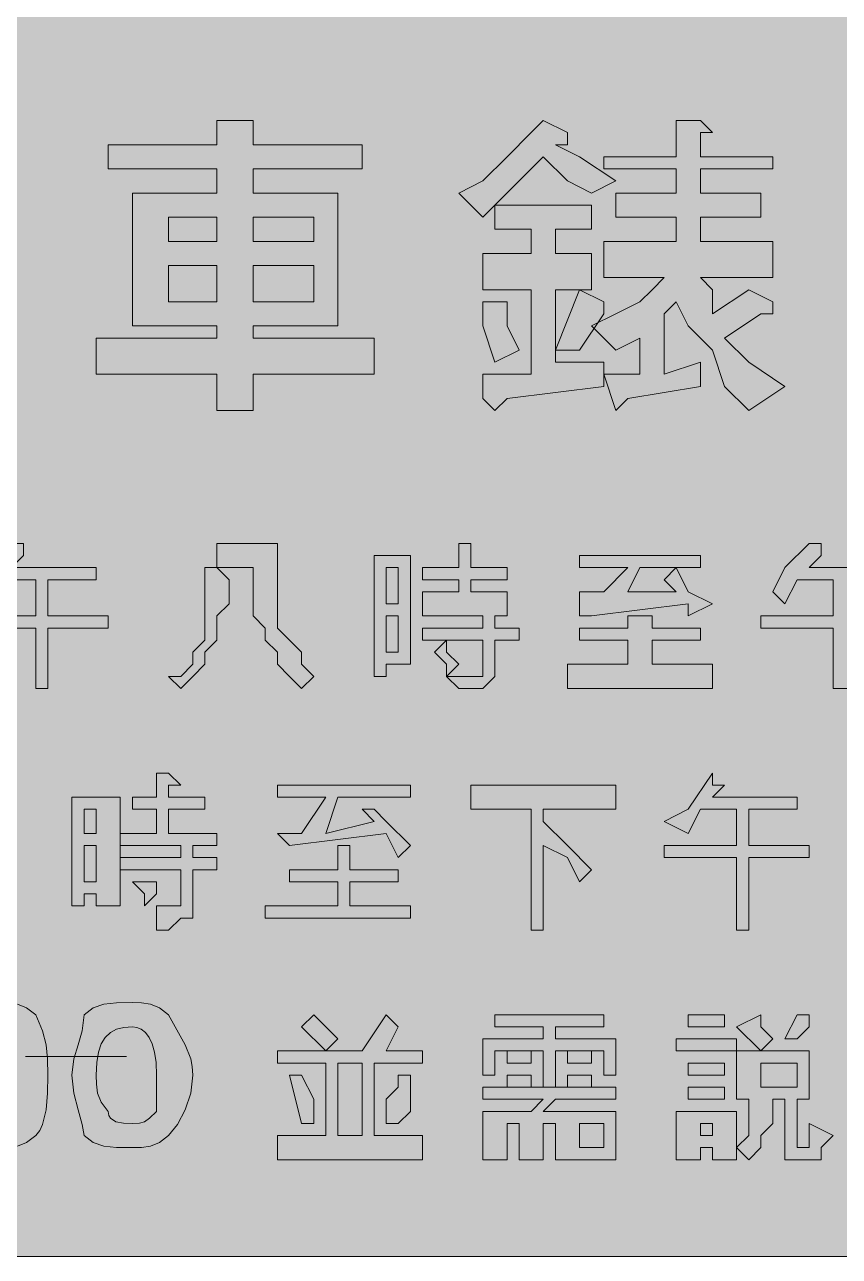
# Model space of a CAD drawing. Header units: metres. Extents: x 10 to 558, y 11 to 258.
# Drawn here: x 321.8 to 402.8, y 11 to 133.4 of the extents above; entities that cross this region are included whole.
import ezdxf

# ---------------------------------------------------------------- set-up
doc = ezdxf.new("R2010")
doc.units = ezdxf.units.M
for name, color, linetype, true_color in [('FILL_FIREBRICK_C36B00', 7, 'Continuous', 0xc36b00), ('FILL_WHITE_FFFFFF', 7, 'Continuous', 0xffffff), ('STROKE_WHITE_FFFFFF', 7, 'Continuous', 0xffffff)]:
    doc.layers.add(name, color=color, linetype=linetype, true_color=true_color)

msp = doc.modelspace()

# ---------------------------------------------------------------- hatches: boundary and pattern name
at = {"layer": 'FILL_FIREBRICK_C36B00', "true_color": 0xc36b00}
h = msp.add_hatch(color=7, dxfattribs=at)
h.dxf.hatch_style = 1
h.paths.add_polyline_path([(552.54, 258.22), (553.8, 258.09), (554.83, 257.73), (555.75, 257.04), (557.14, 255.43), (557.56, 254.72), (557.85, 254.04), (558.11, 252.65), (558.15, 251.04), (558.15, 18.24), (558.15, 14.64), (557.75, 14.59), (557.44, 14.43), (556.95, 13.89), (556.46, 13.12), (555.75, 12.24), (554.83, 11.55), (553.8, 11.19), (552.54, 11.06), (550.95, 11.04), (16.95, 11.04), (13.35, 11.04), (12.6, 11.64), (11.83, 12.05), (10.95, 12.24), (10.26, 13.85), (9.9, 15.24), (9.77, 16.63), (9.75, 18.24), (9.75, 251.04), (9.75, 254.64), (10.35, 255.39), (10.76, 256.16), (10.95, 257.04), (11.83, 257.23), (12.6, 257.64), (13.35, 258.24), (16.95, 258.24), (550.95, 258.24), (552.54, 258.22)])
at = {"layer": 'FILL_WHITE_FFFFFF', "true_color": 0xffffff}
h = msp.add_hatch(color=7, dxfattribs=at)
h.dxf.hatch_style = 1
h.paths.add_polyline_path([(344.55, 121.44), (355.35, 121.44), (355.35, 119.04), (344.55, 119.04), (344.55, 116.64), (352.95, 116.64), (352.95, 103.44), (344.55, 103.44), (344.55, 102.24), (356.55, 102.24), (356.55, 98.64), (344.55, 98.64), (344.55, 95.04), (340.95, 95.04), (340.95, 98.64), (328.95, 98.64), (328.95, 102.24), (340.95, 102.24), (340.95, 103.44), (332.55, 103.44), (332.55, 116.64), (340.95, 116.64), (340.95, 119.04), (330.15, 119.04), (330.15, 121.44), (340.95, 121.44), (340.95, 123.84), (344.55, 123.84), (344.55, 122.64), (344.55, 121.44)])
h.paths.add_polyline_path([(340.95, 111.84), (340.95, 114.24), (336.15, 114.24), (336.15, 111.84), (340.95, 111.84)], flags=16)
h.paths.add_polyline_path([(336.15, 105.84), (340.95, 105.84), (340.95, 109.44), (336.15, 109.44), (336.15, 105.84)], flags=16)
h.paths.add_polyline_path([(344.55, 114.24), (344.55, 111.84), (350.55, 111.84), (350.55, 114.24), (344.55, 114.24)], flags=16)
h.paths.add_polyline_path([(350.55, 109.44), (344.55, 109.44), (344.55, 105.84), (350.55, 105.84), (350.55, 109.44)], flags=16)
h = msp.add_hatch(color=7, dxfattribs=at)
h.dxf.hatch_style = 1
h.paths.add_polyline_path([(367.35, 117.84), (369.75, 120.24), (372.15, 122.64), (373.35, 123.84), (375.75, 122.64), (375.75, 121.44), (374.55, 121.44), (376.95, 120.24), (380.55, 117.84), (378.15, 116.64), (375.75, 117.84), (373.35, 120.24), (370.95, 117.84), (368.55, 115.44), (367.35, 114.24), (364.95, 116.64), (367.35, 117.84)])
h = msp.add_hatch(color=7, dxfattribs=at)
h.dxf.hatch_style = 1
h.paths.add_polyline_path([(386.55, 120.24), (386.55, 123.84), (388.95, 123.84), (390.15, 122.64), (388.95, 122.64), (388.95, 120.24), (396.15, 120.24), (396.15, 119.04), (388.95, 119.04), (388.95, 116.64), (394.95, 116.64), (394.95, 114.24), (388.95, 114.24), (388.95, 111.84), (396.15, 111.84), (396.15, 108.24), (388.95, 108.24), (390.15, 107.04), (390.15, 104.64), (393.75, 107.04), (396.15, 105.84), (396.15, 104.64), (394.95, 104.64), (391.35, 102.24), (393.75, 99.84), (397.35, 97.44), (393.75, 95.04), (391.35, 97.44), (390.15, 101.04), (387.75, 103.44), (386.55, 105.84), (385.35, 104.64), (385.35, 98.64), (388.95, 99.84), (388.95, 97.44), (381.75, 96.24), (380.55, 95.04), (379.35, 98.64), (382.95, 98.64), (382.95, 102.24), (380.55, 101.04), (378.15, 103.44), (380.55, 104.64), (382.95, 105.84), (384.15, 107.04), (385.35, 108.24), (379.35, 108.24), (379.35, 111.84), (386.55, 111.84), (386.55, 114.24), (380.55, 114.24), (380.55, 116.64), (386.55, 116.64), (386.55, 119.04), (379.35, 119.04), (379.35, 120.24), (386.55, 120.24)])
h = msp.add_hatch(color=7, dxfattribs=at)
h.dxf.hatch_style = 1
h.paths.add_polyline_path([(374.55, 113.04), (374.55, 110.64), (378.15, 110.64), (378.15, 107.04), (374.55, 107.04), (374.55, 99.84), (379.35, 99.84), (379.35, 97.44), (369.75, 96.24), (368.55, 95.04), (367.35, 96.24), (367.35, 98.64), (372.15, 98.64), (372.15, 107.04), (367.35, 107.04), (367.35, 110.64), (372.15, 110.64), (372.15, 113.04), (368.55, 113.04), (368.55, 115.44), (378.15, 115.44), (378.15, 113.04), (374.55, 113.04)])
h = msp.add_hatch(color=7, dxfattribs=at)
h.dxf.hatch_style = 1
h.paths.add_polyline_path([(376.95, 107.04), (379.35, 105.84), (379.35, 104.64), (376.95, 101.04), (374.55, 101.04), (376.95, 107.04)])
h = msp.add_hatch(color=7, dxfattribs=at)
h.dxf.hatch_style = 1
h.paths.add_polyline_path([(369.75, 103.44), (370.95, 101.04), (368.55, 99.84), (367.35, 103.44), (367.35, 105.84), (369.75, 105.84), (369.75, 103.44)])
h = msp.add_hatch(color=7, dxfattribs=at)
h.dxf.hatch_style = 1
h.paths.add_polyline_path([(318.15, 79.44), (320.55, 81.84), (321.75, 81.84), (321.75, 80.64), (320.55, 79.44), (328.95, 79.44), (328.95, 78.24), (324.15, 78.24), (324.15, 74.64), (330.15, 74.64), (330.15, 73.44), (324.15, 73.44), (324.15, 67.44), (322.95, 67.44), (322.95, 73.44), (315.75, 73.44), (315.75, 74.64), (322.95, 74.64), (322.95, 78.24), (319.35, 78.24), (318.15, 75.84), (316.95, 77.04), (318.15, 79.44)])
h = msp.add_hatch(color=7, dxfattribs=at)
h.dxf.hatch_style = 1
h.paths.add_polyline_path([(346.95, 81.84), (346.95, 78.24), (346.95, 77.04), (346.95, 75.84), (346.95, 74.64), (346.95, 73.44), (348.15, 72.24), (349.35, 71.04), (349.35, 69.84), (350.55, 68.64), (349.35, 67.44), (348.15, 68.64), (346.95, 69.84), (346.95, 71.04), (345.75, 72.24), (345.75, 73.44), (344.55, 74.64), (344.55, 77.04), (344.55, 78.24), (344.55, 79.44), (340.95, 79.44), (340.95, 81.84), (346.95, 81.84)])
h = msp.add_hatch(color=7, dxfattribs=at)
h.dxf.hatch_style = 1
h.paths.add_polyline_path([(364.95, 78.24), (361.35, 78.24), (361.35, 79.44), (364.95, 79.44), (364.95, 81.84), (366.15, 81.84), (366.15, 79.44), (369.75, 79.44), (369.75, 78.24), (366.15, 78.24), (366.15, 77.04), (369.75, 77.04), (369.75, 74.64), (368.55, 74.64), (368.55, 73.44), (370.95, 73.44), (370.95, 72.24), (368.55, 72.24), (368.55, 68.64), (367.35, 67.44), (366.15, 67.44), (364.95, 67.44), (363.75, 68.64), (366.15, 68.64), (367.35, 68.64), (367.35, 69.84), (367.35, 72.24), (361.35, 72.24), (361.35, 73.44), (367.35, 73.44), (367.35, 74.64), (361.35, 74.64), (361.35, 77.04), (364.95, 77.04), (364.95, 78.24)])
h = msp.add_hatch(color=7, dxfattribs=at)
h.dxf.hatch_style = 1
h.paths.add_polyline_path([(397.35, 79.44), (399.75, 81.84), (400.95, 81.84), (400.95, 80.64), (399.75, 79.44), (409.35, 79.44), (409.35, 78.24), (404.55, 78.24), (404.55, 74.64), (409.35, 74.64), (409.35, 73.44), (404.55, 73.44), (404.55, 67.44), (402.15, 67.44), (402.15, 73.44), (394.95, 73.44), (394.95, 74.64), (402.15, 74.64), (402.15, 78.24), (398.55, 78.24), (397.35, 75.84), (396.15, 77.04), (397.35, 79.44)])
h = msp.add_hatch(color=7, dxfattribs=at)
h.dxf.hatch_style = 1
h.paths.add_polyline_path([(358.95, 69.84), (357.75, 69.84), (357.75, 68.64), (356.55, 68.64), (356.55, 69.84), (356.55, 80.64), (360.15, 80.64), (360.15, 69.84), (358.95, 69.84)])
h.paths.add_polyline_path([(357.75, 79.44), (357.75, 75.84), (358.95, 75.84), (358.95, 79.44), (357.75, 79.44)], flags=16)
h.paths.add_polyline_path([(358.95, 74.64), (357.75, 74.64), (357.75, 71.04), (358.95, 71.04), (358.95, 74.64)], flags=16)
h = msp.add_hatch(color=7, dxfattribs=at)
h.dxf.hatch_style = 1
h.paths.add_polyline_path([(390.15, 75.84), (387.75, 74.64), (387.75, 75.84), (378.15, 74.64), (376.95, 74.64), (376.95, 77.04), (379.35, 77.04), (381.75, 79.44), (376.95, 79.44), (376.95, 80.64), (388.95, 80.64), (388.95, 79.44), (386.55, 79.44), (387.75, 77.04), (390.15, 75.84)])
h.paths.add_polyline_path([(382.95, 79.44), (381.75, 77.04), (386.55, 77.04), (385.35, 78.24), (386.55, 79.44), (382.95, 79.44)], flags=16)
h = msp.add_hatch(color=7, dxfattribs=at)
h.dxf.hatch_style = 1
h.paths.add_polyline_path([(337.35, 68.64), (338.55, 69.84), (338.55, 71.04), (339.75, 72.24), (339.75, 74.64), (339.75, 75.84), (339.75, 77.04), (339.75, 79.44), (340.95, 79.44), (342.15, 78.24), (342.15, 75.84), (340.95, 74.64), (340.95, 73.44), (340.95, 72.24), (339.75, 71.04), (339.75, 69.84), (338.55, 68.64), (337.35, 67.44), (336.15, 68.64), (337.35, 68.64)])
h = msp.add_hatch(color=7, dxfattribs=at)
h.dxf.hatch_style = 1
h.paths.add_polyline_path([(375.75, 69.84), (381.75, 69.84), (381.75, 72.24), (376.95, 72.24), (376.95, 73.44), (381.75, 73.44), (381.75, 74.64), (384.15, 74.64), (384.15, 73.44), (388.95, 73.44), (388.95, 72.24), (384.15, 72.24), (384.15, 69.84), (390.15, 69.84), (390.15, 67.44), (375.75, 67.44), (375.75, 69.84)])
h = msp.add_hatch(color=7, dxfattribs=at)
h.dxf.hatch_style = 1
h.paths.add_polyline_path([(363.75, 71.04), (364.95, 69.84), (363.75, 68.64), (363.75, 69.84), (362.55, 71.04), (363.75, 72.24), (363.75, 71.04)])
h = msp.add_hatch(color=7, dxfattribs=at)
h.dxf.hatch_style = 1
h.paths.add_polyline_path([(334.95, 55.44), (332.55, 55.44), (332.55, 56.64), (334.95, 56.64), (334.95, 59.04), (336.15, 59.04), (337.35, 57.84), (336.15, 57.84), (336.15, 56.64), (339.75, 56.64), (339.75, 55.44), (336.15, 55.44), (336.15, 53.04), (340.95, 53.04), (340.95, 51.84), (338.55, 51.84), (338.55, 50.64), (340.95, 50.64), (340.95, 49.44), (338.55, 49.44), (338.55, 45.84), (338.55, 44.64), (337.35, 44.64), (336.15, 43.44), (334.95, 43.44), (334.95, 45.84), (336.15, 45.84), (337.35, 45.84), (337.35, 49.44), (331.35, 49.44), (331.35, 50.64), (337.35, 50.64), (337.35, 51.84), (331.35, 51.84), (331.35, 53.04), (334.95, 53.04), (334.95, 55.44)])
h = msp.add_hatch(color=7, dxfattribs=at)
h.dxf.hatch_style = 1
h.paths.add_polyline_path([(387.75, 55.44), (390.15, 59.04), (390.15, 57.84), (391.35, 57.84), (390.15, 56.64), (398.55, 56.64), (398.55, 55.44), (393.75, 55.44), (393.75, 51.84), (399.75, 51.84), (399.75, 50.64), (393.75, 50.64), (393.75, 43.44), (392.55, 43.44), (392.55, 50.64), (385.35, 50.64), (385.35, 51.84), (392.55, 51.84), (392.55, 55.44), (388.95, 55.44), (387.75, 53.04), (385.35, 54.24), (387.75, 55.44)])
h = msp.add_hatch(color=7, dxfattribs=at)
h.dxf.hatch_style = 1
h.paths.add_polyline_path([(346.95, 57.84), (360.15, 57.84), (360.15, 56.64), (352.95, 56.64), (351.75, 53.04), (356.55, 54.24), (355.35, 55.44), (356.55, 55.44), (357.75, 54.24), (360.15, 51.84), (358.95, 50.64), (357.75, 53.04), (348.15, 51.84), (346.95, 53.04), (349.35, 53.04), (351.75, 56.64), (346.95, 56.64), (346.95, 57.84)])
h = msp.add_hatch(color=7, dxfattribs=at)
h.dxf.hatch_style = 1
h.paths.add_polyline_path([(380.55, 57.84), (380.55, 55.44), (373.35, 55.44), (373.35, 54.24), (375.75, 51.84), (378.15, 49.44), (376.95, 48.24), (375.75, 50.64), (373.35, 51.84), (373.35, 43.44), (372.15, 43.44), (372.15, 55.44), (366.15, 55.44), (366.15, 57.84), (380.55, 57.84)])
h = msp.add_hatch(color=7, dxfattribs=at)
h.dxf.hatch_style = 1
h.paths.add_polyline_path([(328.95, 45.84), (328.95, 47.04), (327.75, 47.04), (327.75, 45.84), (326.55, 45.84), (326.55, 56.64), (331.35, 56.64), (331.35, 45.84), (328.95, 45.84)])
h.paths.add_polyline_path([(327.75, 55.44), (327.75, 53.04), (328.95, 53.04), (328.95, 55.44), (327.75, 55.44)], flags=16)
h.paths.add_polyline_path([(328.95, 51.84), (327.75, 51.84), (327.75, 48.24), (328.95, 48.24), (328.95, 51.84)], flags=16)
h = msp.add_hatch(color=7, dxfattribs=at)
h.dxf.hatch_style = 1
h.paths.add_polyline_path([(345.75, 45.84), (352.95, 45.84), (352.95, 48.24), (348.15, 48.24), (348.15, 49.44), (352.95, 49.44), (352.95, 51.84), (354.15, 51.84), (354.15, 50.64), (354.15, 49.44), (358.95, 49.44), (358.95, 48.24), (354.15, 48.24), (354.15, 45.84), (360.15, 45.84), (360.15, 44.64), (345.75, 44.64), (345.75, 45.84)])
h = msp.add_hatch(color=7, dxfattribs=at)
h.dxf.hatch_style = 1
h.paths.add_polyline_path([(334.95, 48.24), (334.95, 47.04), (333.75, 45.84), (333.75, 47.04), (332.55, 48.24), (333.75, 48.24), (334.95, 48.24)])
h = msp.add_hatch(color=7, dxfattribs=at)
h.dxf.hatch_style = 1
h.paths.add_polyline_path([(313.5, 32.04), (313.86, 33.43), (314.55, 35.04), (315.47, 35.73), (316.5, 36.09), (317.76, 36.22), (319.35, 36.24), (320.25, 36.22), (321.15, 36.09), (322.05, 35.73), (322.95, 35.04), (323.64, 33.43), (324, 32.04), (324.13, 30.65), (324.15, 29.04), (324.13, 27.26), (324, 25.59), (323.64, 24.15), (323.35, 23.54), (322.95, 23.04), (322.05, 22.35), (321.15, 21.99), (320.25, 21.86), (319.35, 21.84), (317.76, 21.86), (316.5, 21.99), (315.47, 22.35), (314.55, 23.04), (314.15, 23.54), (313.86, 24.15), (313.5, 25.59), (313.37, 27.26), (313.35, 29.04), (313.37, 30.65), (313.5, 32.04)])
h.paths.add_polyline_path([(320.87, 24.75), (321.75, 25.44), (321.75, 29.04), (321.7, 30.28), (321.54, 31.31), (321.31, 32.14), (321, 32.79), (320.64, 33.27), (320.23, 33.6), (319.8, 33.78), (319.35, 33.84), (318.51, 33.78), (317.77, 33.6), (317.16, 33.27), (316.65, 32.79), (316.26, 32.14), (315.97, 31.31), (315.81, 30.28), (315.75, 29.04), (315.77, 28.14), (315.9, 27.24), (316.26, 26.34), (316.95, 25.44), (317, 25.04), (317.16, 24.75), (317.7, 24.39), (318.47, 24.26), (319.35, 24.24), (320.1, 24.39), (320.87, 24.75)], flags=16)
h = msp.add_hatch(color=7, dxfattribs=at)
h.dxf.hatch_style = 1
h.paths.add_polyline_path([(327.15, 32.04), (327.56, 33.43), (327.75, 35.04), (328.67, 35.73), (329.7, 36.09), (330.96, 36.22), (332.55, 36.24), (333.45, 36.22), (334.35, 36.09), (335.25, 35.73), (336.15, 35.04), (337.8, 32.04), (338.34, 30.65), (338.5, 29.89), (338.55, 29.04), (338.34, 27.26), (337.8, 25.59), (337.03, 24.15), (336.15, 23.04), (335.25, 22.35), (334.35, 21.99), (333.45, 21.86), (332.55, 21.84), (330.96, 21.86), (329.7, 21.99), (328.67, 22.35), (327.75, 23.04), (327.56, 24.15), (327.15, 25.59), (326.74, 27.26), (326.55, 29.04), (326.74, 30.65), (327.15, 32.04)])
h.paths.add_polyline_path([(333.75, 24.39), (334.24, 24.75), (334.95, 25.44), (334.95, 29.04), (334.9, 30.28), (334.74, 31.31), (334.51, 32.14), (334.2, 32.79), (333.84, 33.27), (333.43, 33.6), (333, 33.78), (332.55, 33.84), (331.71, 33.78), (330.97, 33.6), (330.36, 33.27), (329.85, 32.79), (329.46, 32.14), (329.17, 31.31), (329.01, 30.28), (328.95, 29.04), (328.97, 28.14), (329.1, 27.24), (329.46, 26.34), (330.15, 25.44), (330.2, 25.04), (330.36, 24.75), (330.9, 24.39), (331.67, 24.26), (332.55, 24.24), (333.26, 24.26), (333.75, 24.39)], flags=16)
h = msp.add_hatch(color=7, dxfattribs=at)
h.dxf.hatch_style = 1
h.paths.add_polyline_path([(357.75, 31.44), (361.35, 31.44), (361.35, 30.24), (356.55, 30.24), (356.55, 23.04), (361.35, 23.04), (361.35, 20.64), (346.95, 20.64), (346.95, 23.04), (351.75, 23.04), (351.75, 30.24), (346.95, 30.24), (346.95, 31.44), (351.75, 31.44), (355.35, 31.44), (357.75, 35.04), (358.95, 33.84), (357.75, 31.44)])
h.paths.add_polyline_path([(355.35, 30.24), (352.95, 30.24), (352.95, 23.04), (355.35, 23.04), (355.35, 30.24)], flags=16)
h = msp.add_hatch(color=7, dxfattribs=at)
h.dxf.hatch_style = 1
h.paths.add_polyline_path([(352.95, 32.64), (351.75, 31.44), (349.35, 33.84), (350.55, 35.04), (351.75, 33.84), (352.95, 32.64)])
h = msp.add_hatch(color=7, dxfattribs=at)
h.dxf.hatch_style = 1
h.paths.add_polyline_path([(380.55, 32.64), (380.55, 29.04), (379.35, 29.04), (379.35, 31.44), (374.55, 31.44), (374.55, 27.84), (373.35, 27.84), (373.35, 31.44), (368.55, 31.44), (368.55, 29.04), (367.35, 29.04), (367.35, 32.64), (373.35, 32.64), (373.35, 33.84), (368.55, 33.84), (368.55, 35.04), (379.35, 35.04), (379.35, 33.84), (374.55, 33.84), (374.55, 32.64), (380.55, 32.64)])
h = msp.add_hatch(color=7, dxfattribs=at)
h.dxf.hatch_style = 1
h.paths.add_polyline_path([(391.35, 35.04), (391.35, 33.84), (387.75, 33.84), (387.75, 35.04), (391.35, 35.04)])
h = msp.add_hatch(color=7, dxfattribs=at)
h.dxf.hatch_style = 1
h.paths.add_polyline_path([(392.55, 33.84), (394.95, 35.04), (394.95, 33.84), (396.15, 32.64), (394.95, 31.44), (392.55, 33.84)])
h = msp.add_hatch(color=7, dxfattribs=at)
h.dxf.hatch_style = 1
h.paths.add_polyline_path([(398.55, 35.04), (399.75, 35.04), (399.75, 33.84), (398.55, 32.64), (397.35, 32.64), (398.55, 35.04)])
h = msp.add_hatch(color=7, dxfattribs=at)
h.dxf.hatch_style = 1
h.paths.add_polyline_path([(392.55, 32.64), (392.55, 31.44), (386.55, 31.44), (386.55, 32.64), (392.55, 32.64)])
h = msp.add_hatch(color=7, dxfattribs=at)
h.dxf.hatch_style = 1
h.paths.add_polyline_path([(372.15, 31.44), (372.15, 30.24), (369.75, 30.24), (369.75, 31.44), (372.15, 31.44)])
h = msp.add_hatch(color=7, dxfattribs=at)
h.dxf.hatch_style = 1
h.paths.add_polyline_path([(378.15, 31.44), (378.15, 30.24), (375.75, 30.24), (375.75, 31.44), (378.15, 31.44)])
h = msp.add_hatch(color=7, dxfattribs=at)
h.dxf.hatch_style = 1
h.paths.add_polyline_path([(399.75, 31.44), (399.75, 26.64), (398.55, 26.64), (398.55, 23.04), (398.55, 21.84), (399.75, 21.84), (399.75, 23.04), (399.75, 24.24), (402.15, 23.04), (400.95, 21.84), (400.95, 20.64), (399.75, 20.64), (398.55, 20.64), (397.35, 20.64), (397.35, 21.84), (397.35, 23.04), (397.35, 26.64), (396.15, 26.64), (396.15, 24.24), (394.95, 23.04), (394.95, 21.84), (393.75, 20.64), (392.55, 21.84), (393.75, 23.04), (393.75, 24.24), (393.75, 25.44), (393.75, 26.64), (392.55, 26.64), (392.55, 31.44), (399.75, 31.44)])
h.paths.add_polyline_path([(398.55, 30.24), (394.95, 30.24), (394.95, 27.84), (398.55, 27.84), (398.55, 30.24)], flags=16)
h = msp.add_hatch(color=7, dxfattribs=at)
h.dxf.hatch_style = 1
h.paths.add_polyline_path([(391.35, 30.24), (391.35, 29.04), (387.75, 29.04), (387.75, 30.24), (391.35, 30.24)])
h = msp.add_hatch(color=7, dxfattribs=at)
h.dxf.hatch_style = 1
h.paths.add_polyline_path([(350.55, 26.64), (350.55, 24.24), (349.35, 24.24), (348.15, 29.04), (349.35, 29.04), (350.55, 26.64)])
h = msp.add_hatch(color=7, dxfattribs=at)
h.dxf.hatch_style = 1
h.paths.add_polyline_path([(357.75, 25.44), (357.75, 26.64), (358.95, 27.84), (358.95, 29.04), (360.15, 29.04), (360.15, 27.84), (360.15, 26.64), (360.15, 25.44), (358.95, 24.24), (357.75, 24.24), (357.75, 25.44)])
h = msp.add_hatch(color=7, dxfattribs=at)
h.dxf.hatch_style = 1
h.paths.add_polyline_path([(372.15, 29.04), (372.15, 27.84), (369.75, 27.84), (369.75, 29.04), (372.15, 29.04)])
h = msp.add_hatch(color=7, dxfattribs=at)
h.dxf.hatch_style = 1
h.paths.add_polyline_path([(378.15, 29.04), (378.15, 27.84), (375.75, 27.84), (375.75, 29.04), (378.15, 29.04)])
h = msp.add_hatch(color=7, dxfattribs=at)
h.dxf.hatch_style = 1
h.paths.add_polyline_path([(374.55, 24.24), (373.35, 24.24), (373.35, 20.64), (370.95, 20.64), (370.95, 24.24), (369.75, 24.24), (369.75, 20.64), (367.35, 20.64), (367.35, 25.44), (372.15, 25.44), (373.35, 26.64), (367.35, 26.64), (367.35, 27.84), (380.55, 27.84), (380.55, 26.64), (374.55, 26.64), (373.35, 25.44), (380.55, 25.44), (380.55, 21.84), (380.55, 20.64), (379.35, 20.64), (378.15, 20.64), (376.95, 20.64), (374.55, 20.64), (374.55, 24.24)])
h.paths.add_polyline_path([(379.35, 21.84), (379.35, 23.04), (379.35, 24.24), (376.95, 24.24), (376.95, 21.84), (378.15, 21.84), (379.35, 21.84)], flags=16)
h = msp.add_hatch(color=7, dxfattribs=at)
h.dxf.hatch_style = 1
h.paths.add_polyline_path([(391.35, 27.84), (391.35, 26.64), (387.75, 26.64), (387.75, 27.84), (391.35, 27.84)])
h = msp.add_hatch(color=7, dxfattribs=at)
h.dxf.hatch_style = 1
h.paths.add_polyline_path([(392.55, 25.44), (392.55, 20.64), (390.15, 20.64), (390.15, 21.84), (388.95, 21.84), (388.95, 20.64), (386.55, 20.64), (386.55, 25.44), (392.55, 25.44)])
h.paths.add_polyline_path([(390.15, 24.24), (388.95, 24.24), (388.95, 23.04), (390.15, 23.04), (390.15, 24.24)], flags=16)

# ---------------------------------------------------------------- linework, layer by layer
at = {"layer": 'FILL_FIREBRICK_C36B00', "lineweight": 0, "true_color": 0xc36b00}
msp.add_lwpolyline([(16.95, 258.24), (550.95, 258.24), (552.54, 258.22), (553.8, 258.09), (554.83, 257.73), (555.75, 257.04), (557.14, 255.43), (557.56, 254.72), (557.85, 254.04), (558.11, 252.65), (558.15, 251.04), (558.15, 18.24), (558.15, 14.64), (557.75, 14.59), (557.44, 14.43), (556.95, 13.89), (556.46, 13.12), (555.75, 12.24), (554.83, 11.55), (553.8, 11.19), (552.54, 11.06), (550.95, 11.04), (16.95, 11.04)], dxfattribs=at)
at = {"layer": 'FILL_WHITE_FFFFFF', "lineweight": 0, "true_color": 0xffffff}
for points in [[(344.55, 121.44), (355.35, 121.44), (355.35, 119.04), (344.55, 119.04), (344.55, 116.64), (352.95, 116.64), (352.95, 103.44), (344.55, 103.44), (344.55, 102.24), (356.55, 102.24), (356.55, 98.64), (344.55, 98.64), (344.55, 95.04), (340.95, 95.04), (340.95, 98.64), (328.95, 98.64), (328.95, 102.24), (340.95, 102.24), (340.95, 103.44), (332.55, 103.44), (332.55, 116.64), (340.95, 116.64), (340.95, 119.04), (330.15, 119.04), (330.15, 121.44), (340.95, 121.44), (340.95, 123.84), (344.55, 123.84), (344.55, 122.64)], [(367.35, 117.84), (369.75, 120.24), (372.15, 122.64), (373.35, 123.84), (375.75, 122.64), (375.75, 121.44), (374.55, 121.44), (376.95, 120.24), (380.55, 117.84), (378.15, 116.64), (375.75, 117.84), (373.35, 120.24), (370.95, 117.84), (368.55, 115.44), (367.35, 114.24), (364.95, 116.64)], [(386.55, 120.24), (386.55, 123.84), (388.95, 123.84), (390.15, 122.64), (388.95, 122.64), (388.95, 120.24), (396.15, 120.24), (396.15, 119.04), (388.95, 119.04), (388.95, 116.64), (394.95, 116.64), (394.95, 114.24), (388.95, 114.24), (388.95, 111.84), (396.15, 111.84), (396.15, 108.24), (388.95, 108.24), (390.15, 107.04), (390.15, 104.64), (393.75, 107.04), (396.15, 105.84), (396.15, 104.64), (394.95, 104.64), (391.35, 102.24), (393.75, 99.84), (397.35, 97.44), (393.75, 95.04), (391.35, 97.44), (390.15, 101.04), (387.75, 103.44), (386.55, 105.84), (385.35, 104.64), (385.35, 98.64), (388.95, 99.84), (388.95, 97.44), (381.75, 96.24), (380.55, 95.04), (379.35, 98.64), (382.95, 98.64), (382.95, 102.24), (380.55, 101.04), (378.15, 103.44), (380.55, 104.64), (382.95, 105.84), (384.15, 107.04), (385.35, 108.24), (379.35, 108.24), (379.35, 111.84), (386.55, 111.84), (386.55, 114.24), (380.55, 114.24), (380.55, 116.64), (386.55, 116.64), (386.55, 119.04), (379.35, 119.04), (379.35, 120.24)], [(374.55, 113.04), (374.55, 110.64), (378.15, 110.64), (378.15, 107.04), (374.55, 107.04), (374.55, 99.84), (379.35, 99.84), (379.35, 97.44), (369.75, 96.24), (368.55, 95.04), (367.35, 96.24), (367.35, 98.64), (372.15, 98.64), (372.15, 107.04), (367.35, 107.04), (367.35, 110.64), (372.15, 110.64), (372.15, 113.04), (368.55, 113.04), (368.55, 115.44), (378.15, 115.44), (378.15, 113.04)], [(340.95, 111.84), (340.95, 114.24), (336.15, 114.24), (336.15, 111.84)], [(344.55, 114.24), (344.55, 111.84), (350.55, 111.84), (350.55, 114.24)], [(336.15, 105.84), (340.95, 105.84), (340.95, 109.44), (336.15, 109.44)], [(350.55, 109.44), (344.55, 109.44), (344.55, 105.84), (350.55, 105.84)], [(376.95, 107.04), (379.35, 105.84), (379.35, 104.64), (376.95, 101.04), (374.55, 101.04)], [(369.75, 103.44), (370.95, 101.04), (368.55, 99.84), (367.35, 103.44), (367.35, 105.84), (369.75, 105.84)], [(318.15, 79.44), (320.55, 81.84), (321.75, 81.84), (321.75, 80.64), (320.55, 79.44), (328.95, 79.44), (328.95, 78.24), (324.15, 78.24), (324.15, 74.64), (330.15, 74.64), (330.15, 73.44), (324.15, 73.44), (324.15, 67.44), (322.95, 67.44), (322.95, 73.44), (315.75, 73.44), (315.75, 74.64), (322.95, 74.64), (322.95, 78.24), (319.35, 78.24), (318.15, 75.84), (316.95, 77.04)], [(346.95, 81.84), (346.95, 78.24), (346.95, 77.04), (346.95, 75.84), (346.95, 74.64), (346.95, 73.44), (348.15, 72.24), (349.35, 71.04), (349.35, 69.84), (350.55, 68.64), (349.35, 67.44), (348.15, 68.64), (346.95, 69.84), (346.95, 71.04), (345.75, 72.24), (345.75, 73.44), (344.55, 74.64), (344.55, 77.04), (344.55, 78.24), (344.55, 79.44), (340.95, 79.44), (340.95, 81.84)], [(364.95, 78.24), (361.35, 78.24), (361.35, 79.44), (364.95, 79.44), (364.95, 81.84), (366.15, 81.84), (366.15, 79.44), (369.75, 79.44), (369.75, 78.24), (366.15, 78.24), (366.15, 77.04), (369.75, 77.04), (369.75, 74.64), (368.55, 74.64), (368.55, 73.44), (370.95, 73.44), (370.95, 72.24), (368.55, 72.24), (368.55, 68.64), (367.35, 67.44), (366.15, 67.44), (364.95, 67.44), (363.75, 68.64), (366.15, 68.64), (367.35, 68.64), (367.35, 69.84), (367.35, 72.24), (361.35, 72.24), (361.35, 73.44), (367.35, 73.44), (367.35, 74.64), (361.35, 74.64), (361.35, 77.04), (364.95, 77.04)], [(397.35, 79.44), (399.75, 81.84), (400.95, 81.84), (400.95, 80.64), (399.75, 79.44), (409.35, 79.44), (409.35, 78.24), (404.55, 78.24), (404.55, 74.64), (409.35, 74.64), (409.35, 73.44), (404.55, 73.44), (404.55, 67.44), (402.15, 67.44), (402.15, 73.44), (394.95, 73.44), (394.95, 74.64), (402.15, 74.64), (402.15, 78.24), (398.55, 78.24), (397.35, 75.84), (396.15, 77.04)], [(358.95, 69.84), (357.75, 69.84), (357.75, 68.64), (356.55, 68.64), (356.55, 69.84), (356.55, 80.64), (360.15, 80.64), (360.15, 69.84)], [(390.15, 75.84), (387.75, 74.64), (387.75, 75.84), (378.15, 74.64), (376.95, 74.64), (376.95, 77.04), (379.35, 77.04), (381.75, 79.44), (376.95, 79.44), (376.95, 80.64), (388.95, 80.64), (388.95, 79.44), (386.55, 79.44), (387.75, 77.04)], [(337.35, 68.64), (338.55, 69.84), (338.55, 71.04), (339.75, 72.24), (339.75, 74.64), (339.75, 75.84), (339.75, 77.04), (339.75, 79.44), (340.95, 79.44), (342.15, 78.24), (342.15, 75.84), (340.95, 74.64), (340.95, 73.44), (340.95, 72.24), (339.75, 71.04), (339.75, 69.84), (338.55, 68.64), (337.35, 67.44), (336.15, 68.64)], [(357.75, 79.44), (357.75, 75.84), (358.95, 75.84), (358.95, 79.44)], [(382.95, 79.44), (381.75, 77.04), (386.55, 77.04), (385.35, 78.24), (386.55, 79.44)], [(358.95, 74.64), (357.75, 74.64), (357.75, 71.04), (358.95, 71.04)], [(375.75, 69.84), (381.75, 69.84), (381.75, 72.24), (376.95, 72.24), (376.95, 73.44), (381.75, 73.44), (381.75, 74.64), (384.15, 74.64), (384.15, 73.44), (388.95, 73.44), (388.95, 72.24), (384.15, 72.24), (384.15, 69.84), (390.15, 69.84), (390.15, 67.44), (375.75, 67.44)], [(363.75, 71.04), (364.95, 69.84), (363.75, 68.64), (363.75, 69.84), (362.55, 71.04), (363.75, 72.24)], [(334.95, 55.44), (332.55, 55.44), (332.55, 56.64), (334.95, 56.64), (334.95, 59.04), (336.15, 59.04), (337.35, 57.84), (336.15, 57.84), (336.15, 56.64), (339.75, 56.64), (339.75, 55.44), (336.15, 55.44), (336.15, 53.04), (340.95, 53.04), (340.95, 51.84), (338.55, 51.84), (338.55, 50.64), (340.95, 50.64), (340.95, 49.44), (338.55, 49.44), (338.55, 45.84), (338.55, 44.64), (337.35, 44.64), (336.15, 43.44), (334.95, 43.44), (334.95, 45.84), (336.15, 45.84), (337.35, 45.84), (337.35, 49.44), (331.35, 49.44), (331.35, 50.64), (337.35, 50.64), (337.35, 51.84), (331.35, 51.84), (331.35, 53.04), (334.95, 53.04)], [(387.75, 55.44), (390.15, 59.04), (390.15, 57.84), (391.35, 57.84), (390.15, 56.64), (398.55, 56.64), (398.55, 55.44), (393.75, 55.44), (393.75, 51.84), (399.75, 51.84), (399.75, 50.64), (393.75, 50.64), (393.75, 43.44), (392.55, 43.44), (392.55, 50.64), (385.35, 50.64), (385.35, 51.84), (392.55, 51.84), (392.55, 55.44), (388.95, 55.44), (387.75, 53.04), (385.35, 54.24)], [(346.95, 57.84), (360.15, 57.84), (360.15, 56.64), (352.95, 56.64), (351.75, 53.04), (356.55, 54.24), (355.35, 55.44), (356.55, 55.44), (357.75, 54.24), (360.15, 51.84), (358.95, 50.64), (357.75, 53.04), (348.15, 51.84), (346.95, 53.04), (349.35, 53.04), (351.75, 56.64), (346.95, 56.64)], [(380.55, 57.84), (380.55, 55.44), (373.35, 55.44), (373.35, 54.24), (375.75, 51.84), (378.15, 49.44), (376.95, 48.24), (375.75, 50.64), (373.35, 51.84), (373.35, 43.44), (372.15, 43.44), (372.15, 55.44), (366.15, 55.44), (366.15, 57.84)], [(328.95, 45.84), (328.95, 47.04), (327.75, 47.04), (327.75, 45.84), (326.55, 45.84), (326.55, 56.64), (331.35, 56.64), (331.35, 45.84)], [(327.75, 55.44), (327.75, 53.04), (328.95, 53.04), (328.95, 55.44)], [(328.95, 51.84), (327.75, 51.84), (327.75, 48.24), (328.95, 48.24)], [(345.75, 45.84), (352.95, 45.84), (352.95, 48.24), (348.15, 48.24), (348.15, 49.44), (352.95, 49.44), (352.95, 51.84), (354.15, 51.84), (354.15, 50.64), (354.15, 49.44), (358.95, 49.44), (358.95, 48.24), (354.15, 48.24), (354.15, 45.84), (360.15, 45.84), (360.15, 44.64), (345.75, 44.64)], [(334.95, 48.24), (334.95, 47.04), (333.75, 45.84), (333.75, 47.04), (332.55, 48.24), (333.75, 48.24)], [(327.15, 32.04), (327.56, 33.43), (327.75, 35.04), (328.67, 35.73), (329.7, 36.09), (330.96, 36.22), (332.55, 36.24), (333.45, 36.22), (334.35, 36.09), (335.25, 35.73), (336.15, 35.04), (337.8, 32.04), (338.34, 30.65), (338.5, 29.89), (338.55, 29.04), (338.34, 27.26), (337.8, 25.59), (337.03, 24.15), (336.15, 23.04), (335.25, 22.35), (334.35, 21.99), (333.45, 21.86), (332.55, 21.84), (330.96, 21.86), (329.7, 21.99), (328.67, 22.35), (327.75, 23.04), (327.56, 24.15), (327.15, 25.59), (326.74, 27.26), (326.55, 29.04), (326.74, 30.65)], [(357.75, 31.44), (361.35, 31.44), (361.35, 30.24), (356.55, 30.24), (356.55, 23.04), (361.35, 23.04), (361.35, 20.64), (346.95, 20.64), (346.95, 23.04), (351.75, 23.04), (351.75, 30.24), (346.95, 30.24), (346.95, 31.44), (351.75, 31.44), (355.35, 31.44), (357.75, 35.04), (358.95, 33.84)], [(352.95, 32.64), (351.75, 31.44), (349.35, 33.84), (350.55, 35.04), (351.75, 33.84)], [(380.55, 32.64), (380.55, 29.04), (379.35, 29.04), (379.35, 31.44), (374.55, 31.44), (374.55, 27.84), (373.35, 27.84), (373.35, 31.44), (368.55, 31.44), (368.55, 29.04), (367.35, 29.04), (367.35, 32.64), (373.35, 32.64), (373.35, 33.84), (368.55, 33.84), (368.55, 35.04), (379.35, 35.04), (379.35, 33.84), (374.55, 33.84), (374.55, 32.64)], [(391.35, 35.04), (391.35, 33.84), (387.75, 33.84), (387.75, 35.04)], [(392.55, 33.84), (394.95, 35.04), (394.95, 33.84), (396.15, 32.64), (394.95, 31.44)], [(398.55, 35.04), (399.75, 35.04), (399.75, 33.84), (398.55, 32.64), (397.35, 32.64)], [(333.75, 24.39), (334.24, 24.75), (334.95, 25.44), (334.95, 29.04), (334.9, 30.28), (334.74, 31.31), (334.51, 32.14), (334.2, 32.79), (333.84, 33.27), (333.43, 33.6), (333, 33.78), (332.55, 33.84), (331.71, 33.78), (330.97, 33.6), (330.36, 33.27), (329.85, 32.79), (329.46, 32.14), (329.17, 31.31), (329.01, 30.28), (328.95, 29.04), (328.97, 28.14), (329.1, 27.24), (329.46, 26.34), (330.15, 25.44), (330.2, 25.04), (330.36, 24.75), (330.9, 24.39), (331.67, 24.26), (332.55, 24.24), (333.26, 24.26)], [(392.55, 32.64), (392.55, 31.44), (386.55, 31.44), (386.55, 32.64)], [(372.15, 31.44), (372.15, 30.24), (369.75, 30.24), (369.75, 31.44)], [(378.15, 31.44), (378.15, 30.24), (375.75, 30.24), (375.75, 31.44)], [(399.75, 31.44), (399.75, 26.64), (398.55, 26.64), (398.55, 23.04), (398.55, 21.84), (399.75, 21.84), (399.75, 23.04), (399.75, 24.24), (402.15, 23.04), (400.95, 21.84), (400.95, 20.64), (399.75, 20.64), (398.55, 20.64), (397.35, 20.64), (397.35, 21.84), (397.35, 23.04), (397.35, 26.64), (396.15, 26.64), (396.15, 24.24), (394.95, 23.04), (394.95, 21.84), (393.75, 20.64), (392.55, 21.84), (393.75, 23.04), (393.75, 24.24), (393.75, 25.44), (393.75, 26.64), (392.55, 26.64), (392.55, 31.44)], [(355.35, 30.24), (352.95, 30.24), (352.95, 23.04), (355.35, 23.04)], [(391.35, 30.24), (391.35, 29.04), (387.75, 29.04), (387.75, 30.24)], [(398.55, 30.24), (394.95, 30.24), (394.95, 27.84), (398.55, 27.84)], [(350.55, 26.64), (350.55, 24.24), (349.35, 24.24), (348.15, 29.04), (349.35, 29.04)], [(357.75, 25.44), (357.75, 26.64), (358.95, 27.84), (358.95, 29.04), (360.15, 29.04), (360.15, 27.84), (360.15, 26.64), (360.15, 25.44), (358.95, 24.24), (357.75, 24.24)], [(372.15, 29.04), (372.15, 27.84), (369.75, 27.84), (369.75, 29.04)], [(378.15, 29.04), (378.15, 27.84), (375.75, 27.84), (375.75, 29.04)], [(374.55, 24.24), (373.35, 24.24), (373.35, 20.64), (370.95, 20.64), (370.95, 24.24), (369.75, 24.24), (369.75, 20.64), (367.35, 20.64), (367.35, 25.44), (372.15, 25.44), (373.35, 26.64), (367.35, 26.64), (367.35, 27.84), (380.55, 27.84), (380.55, 26.64), (374.55, 26.64), (373.35, 25.44), (380.55, 25.44), (380.55, 21.84), (380.55, 20.64), (379.35, 20.64), (378.15, 20.64), (376.95, 20.64), (374.55, 20.64)], [(391.35, 27.84), (391.35, 26.64), (387.75, 26.64), (387.75, 27.84)], [(392.55, 25.44), (392.55, 20.64), (390.15, 20.64), (390.15, 21.84), (388.95, 21.84), (388.95, 20.64), (386.55, 20.64), (386.55, 25.44)], [(379.35, 21.84), (379.35, 23.04), (379.35, 24.24), (376.95, 24.24), (376.95, 21.84), (378.15, 21.84)], [(390.15, 24.24), (388.95, 24.24), (388.95, 23.04), (390.15, 23.04)]]:
    msp.add_lwpolyline(points, close=True, dxfattribs=at)
msp.add_lwpolyline([(321.15, 36.09), (322.05, 35.73), (322.95, 35.04), (323.64, 33.43), (324, 32.04), (324.13, 30.65), (324.15, 29.04), (324.13, 27.26), (324, 25.59), (323.64, 24.15), (323.35, 23.54), (322.95, 23.04), (322.05, 22.35), (321.15, 21.99)], dxfattribs=at)
at = {"layer": 'STROKE_WHITE_FFFFFF', "lineweight": 0, "true_color": 0xffffff}
msp.add_lwpolyline([(321.95, 30.88), (331.95, 30.88)], dxfattribs=at)
msp.add_lwpolyline([(321.95, 30.88), (331.95, 30.88)], dxfattribs=at)
msp.add_lwpolyline([(321.95, 30.88), (331.95, 30.88)], dxfattribs=at)
msp.add_lwpolyline([(321.95, 30.88), (331.95, 30.88)], dxfattribs=at)
msp.add_lwpolyline([(321.95, 30.88), (331.95, 30.88)], dxfattribs=at)
msp.add_lwpolyline([(321.95, 30.88), (331.95, 30.88)], dxfattribs=at)

doc.saveas('drawing.dxf')
